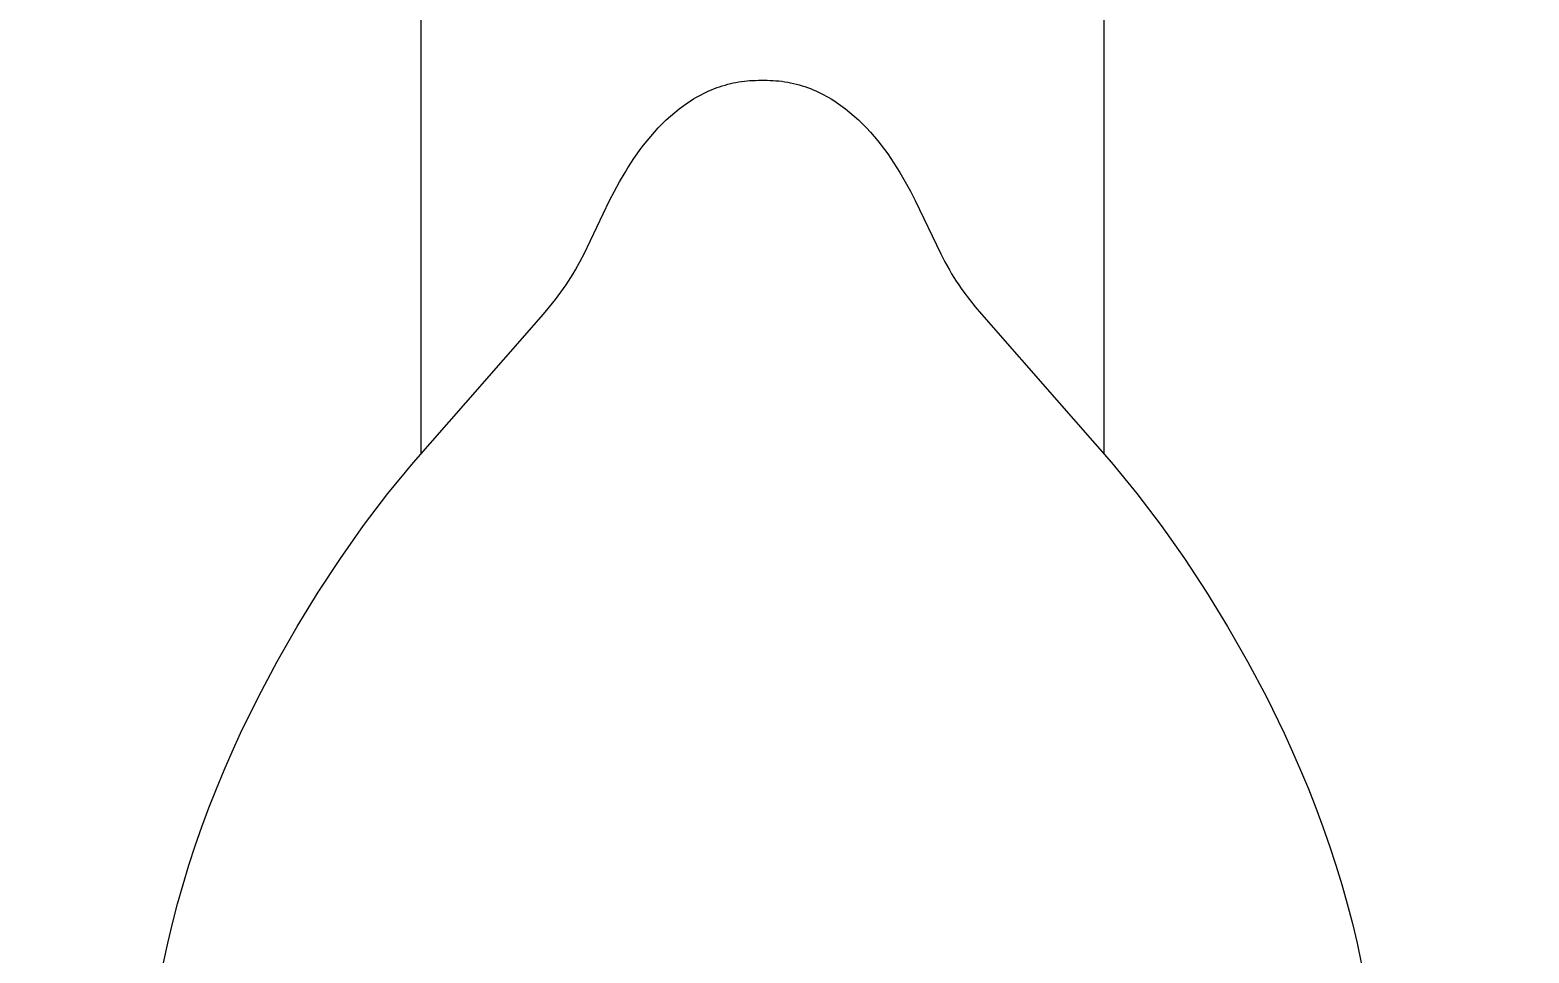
# Model space of a CAD drawing. Header units: millimetres. Extents: x 311 to 4068, y 1050 to 3803.
# Drawn here: x 2590.7 to 2656.6, y 3446.9 to 3487.4 of the extents above; entities that cross this region are included whole.
import ezdxf

# ---------------------------------------------------------------- set-up
doc = ezdxf.new("R2010")
doc.units = ezdxf.units.MM
doc.layers.add('ZANO_R', color=7, linetype='Continuous', lineweight=0)
doc.layers.add('ZANO_W', color=1, linetype='Continuous', lineweight=0)
doc.styles.get("Standard").update_dxf_attribs({"font": 'ARIALUNI.TTF'})
doc.dimstyles.new('pl i ang', dxfattribs={"dimtxt": 50, "dimasz": 50, "dimexe": 1.25, "dimexo": 0.625, "dimgap": 10, "dimtad": 1, "dimtoh": 1, "dimtxsty": 'Standard', "dimcen": 2.5, "dimclrd": 1, "dimclre": 1, "dimclrt": 1, "dimadec": 0, "dimazin": 0, "dimtfac": 1, "dimtmove": 0, "dimatfit": 3, "dimfxl": 1, "dimarcsym": 1})

# ---------------------------------------------------------------- blocks, each defined once
blk = doc.blocks.new('*D398')
at = {"layer": 'ZANO_W', "color": 1, "lineweight": -2}
for p, q in [((2842.064, 3712.066), (2365.912, 3712.066)), ((2375.912, 3381.51), (2375.912, 3672.066)), ((2438.586, 3341.51), (2365.912, 3341.51))]:
    blk.add_line(p, q, dxfattribs=at)
at = {"layer": 'ZANO_W', "color": 1}
for points in [[(2382.579, 3672.066), (2369.246, 3672.066), (2375.912, 3712.066)], [(2369.246, 3381.51), (2382.579, 3381.51), (2375.912, 3341.51)]]:
    blk.add_solid(points, dxfattribs=at)
at = {"layer": 'ZANO_W', "color": 1, "insert": (2345.476, 3526.788), "char_height": 40, "attachment_point": 5, "rotation": 90}
blk.add_mtext('371', dxfattribs=at)
blk = doc.blocks.new('*D400')
at = {"layer": 'ZANO_W', "color": 1, "lineweight": -2}
for p, q in [((2612.915, 3712.066), (2295.869, 3712.066)), ((2305.869, 2131.419), (2305.869, 3672.066)), ((2588.764, 2091.419), (2295.869, 2091.419))]:
    blk.add_line(p, q, dxfattribs=at)
at = {"layer": 'ZANO_W', "color": 1}
for points in [[(2312.536, 3672.066), (2299.203, 3672.066), (2305.869, 3712.066)], [(2299.203, 2131.419), (2312.536, 2131.419), (2305.869, 2091.419)]]:
    blk.add_solid(points, dxfattribs=at)
at = {"layer": 'ZANO_W', "color": 1, "insert": (2275.433, 2901.743), "char_height": 40, "attachment_point": 5, "rotation": 90}
blk.add_mtext('1621', dxfattribs=at)

msp = doc.modelspace()

# ---------------------------------------------------------------- linework, layer by layer
at = {"layer": 'ZANO_R'}
for p, q in [((2607.915, 3519.419), (2607.915, 3468.789)), ((2637.915, 3519.419), (2637.915, 3468.789)), ((2621.393, 3485.016), (2621.513, 3485.046)), ((2621.513, 3485.046), (2621.634, 3485.073)), ((2621.634, 3485.073), (2621.755, 3485.097)), ((2621.755, 3485.097), (2621.877, 3485.119)), ((2621.877, 3485.119), (2622, 3485.137)), ((2622, 3485.137), (2622.123, 3485.153)), ((2622.123, 3485.153), (2622.246, 3485.166)), ((2622.246, 3485.166), (2622.369, 3485.176)), ((2622.369, 3485.176), (2622.493, 3485.183)), ((2622.493, 3485.183), (2622.616, 3485.188)), ((2622.616, 3485.188), (2622.739, 3485.189)), ((2622.739, 3485.189), (2622.995, 3485.189)), ((2622.915, 3485.186), (2622.885, 3485.187)), ((2622.995, 3485.188), (2622.915, 3485.186)), ((2622.995, 3485.189), (2623.124, 3485.19)), ((2623.124, 3485.19), (2623.253, 3485.187)), ((2623.253, 3485.187), (2623.383, 3485.182)), ((2623.383, 3485.182), (2623.512, 3485.173)), ((2623.512, 3485.173), (2623.641, 3485.161)), ((2623.641, 3485.161), (2623.77, 3485.146)), ((2623.77, 3485.146), (2623.899, 3485.127)), ((2623.899, 3485.127), (2624.027, 3485.106)), ((2624.027, 3485.106), (2624.155, 3485.081)), ((2624.155, 3485.081), (2624.282, 3485.054)), ((2624.282, 3485.054), (2624.408, 3485.023)), ((2619.888, 3484.37), (2619.997, 3484.434)), ((2619.997, 3484.434), (2620.108, 3484.497)), ((2620.108, 3484.497), (2620.22, 3484.558)), ((2620.22, 3484.558), (2620.334, 3484.616)), ((2620.334, 3484.616), (2620.45, 3484.672)), ((2620.45, 3484.672), (2620.567, 3484.725)), ((2620.567, 3484.725), (2620.685, 3484.776)), ((2620.685, 3484.776), (2620.806, 3484.825)), ((2620.806, 3484.825), (2620.921, 3484.868)), ((2620.921, 3484.868), (2621.037, 3484.909)), ((2621.037, 3484.909), (2621.155, 3484.947)), ((2621.155, 3484.947), (2621.273, 3484.983)), ((2621.273, 3484.983), (2621.393, 3485.016)), ((2624.408, 3485.023), (2624.534, 3484.989)), ((2624.534, 3484.989), (2624.658, 3484.952)), ((2624.658, 3484.952), (2624.781, 3484.913)), ((2624.781, 3484.913), (2624.903, 3484.87)), ((2624.903, 3484.87), (2625.024, 3484.825)), ((2625.024, 3484.825), (2625.144, 3484.776)), ((2625.144, 3484.776), (2625.263, 3484.725)), ((2625.263, 3484.725), (2625.38, 3484.672)), ((2625.38, 3484.672), (2625.495, 3484.616)), ((2625.495, 3484.616), (2625.609, 3484.558)), ((2625.609, 3484.558), (2625.722, 3484.497)), ((2625.722, 3484.497), (2625.833, 3484.434)), ((2625.833, 3484.434), (2625.942, 3484.37)), ((2618.877, 3483.619), (2619.067, 3483.782)), ((2619.067, 3483.782), (2619.263, 3483.94)), ((2619.263, 3483.94), (2619.364, 3484.016)), ((2619.364, 3484.016), (2619.465, 3484.09)), ((2619.465, 3484.09), (2619.569, 3484.163)), ((2619.569, 3484.163), (2619.673, 3484.234)), ((2619.673, 3484.234), (2619.78, 3484.303)), ((2619.78, 3484.303), (2619.888, 3484.37)), ((2625.942, 3484.37), (2626.05, 3484.303)), ((2626.05, 3484.303), (2626.156, 3484.234)), ((2626.156, 3484.234), (2626.261, 3484.163)), ((2626.261, 3484.163), (2626.364, 3484.09)), ((2626.364, 3484.09), (2626.466, 3484.016)), ((2626.466, 3484.016), (2626.566, 3483.94)), ((2626.566, 3483.94), (2626.762, 3483.782)), ((2626.762, 3483.782), (2626.952, 3483.619)), ((2618.172, 3482.915), (2618.34, 3483.098)), ((2618.34, 3483.098), (2618.514, 3483.277)), ((2618.514, 3483.277), (2618.693, 3483.451)), ((2618.693, 3483.451), (2618.877, 3483.619)), ((2626.952, 3483.619), (2627.137, 3483.451)), ((2627.137, 3483.451), (2627.316, 3483.277)), ((2627.316, 3483.277), (2627.489, 3483.098)), ((2627.489, 3483.098), (2627.658, 3482.915)), ((2617.697, 3482.344), (2617.85, 3482.537)), ((2617.85, 3482.537), (2618.009, 3482.728)), ((2618.009, 3482.728), (2618.172, 3482.915)), ((2627.658, 3482.915), (2627.821, 3482.728)), ((2627.821, 3482.728), (2627.979, 3482.537)), ((2627.979, 3482.537), (2628.132, 3482.344)), ((2617.138, 3481.554), (2617.272, 3481.755)), ((2617.272, 3481.755), (2617.41, 3481.954)), ((2617.41, 3481.954), (2617.552, 3482.15)), ((2617.552, 3482.15), (2617.697, 3482.344)), ((2628.132, 3482.344), (2628.277, 3482.15)), ((2628.277, 3482.15), (2628.419, 3481.954)), ((2628.419, 3481.954), (2628.557, 3481.755)), ((2628.557, 3481.755), (2628.692, 3481.554)), ((2616.638, 3480.724), (2616.88, 3481.143)), ((2616.88, 3481.143), (2617.007, 3481.35)), ((2617.007, 3481.35), (2617.138, 3481.554)), ((2628.692, 3481.554), (2628.823, 3481.35)), ((2628.823, 3481.35), (2628.949, 3481.143)), ((2628.949, 3481.143), (2629.073, 3480.935)), ((2616.415, 3480.314), (2616.638, 3480.724)), ((2629.073, 3480.935), (2629.192, 3480.724)), ((2629.192, 3480.724), (2629.414, 3480.314)), ((2615.082, 3477.572), (2616.206, 3479.906)), ((2616.206, 3479.906), (2616.415, 3480.314)), ((2629.414, 3480.314), (2629.623, 3479.906)), ((2629.623, 3479.906), (2630.747, 3477.572)), ((2614.702, 3476.864), (2614.896, 3477.216)), ((2614.896, 3477.216), (2615.082, 3477.572)), ((2630.747, 3477.572), (2630.933, 3477.216)), ((2630.933, 3477.216), (2631.128, 3476.864)), ((2614.397, 3476.364), (2614.502, 3476.529)), ((2614.502, 3476.529), (2614.603, 3476.696)), ((2614.603, 3476.696), (2614.702, 3476.864)), ((2631.128, 3476.864), (2631.226, 3476.696)), ((2631.226, 3476.696), (2631.328, 3476.529)), ((2631.328, 3476.529), (2631.433, 3476.364)), ((2613.82, 3475.559), (2614.062, 3475.88)), ((2614.062, 3475.88), (2614.178, 3476.04)), ((2614.178, 3476.04), (2614.289, 3476.201)), ((2614.289, 3476.201), (2614.397, 3476.364)), ((2631.433, 3476.364), (2631.54, 3476.201)), ((2631.54, 3476.201), (2631.652, 3476.04)), ((2631.652, 3476.04), (2631.767, 3475.88)), ((2631.767, 3475.88), (2632.01, 3475.559)), ((2613.297, 3474.919), (2613.564, 3475.239)), ((2613.564, 3475.239), (2613.82, 3475.559)), ((2632.01, 3475.559), (2632.265, 3475.239)), ((2632.265, 3475.239), (2632.532, 3474.919)), ((2609.882, 3471.028), (2613.297, 3474.919)), ((2632.532, 3474.919), (2635.948, 3471.028)), ((2607.584, 3468.4), (2609.882, 3471.028)), ((2635.948, 3471.028), (2638.245, 3468.4)), ((2606.468, 3467.034), (2607.584, 3468.4)), ((2638.245, 3468.4), (2639.361, 3467.034)), ((2605.399, 3465.629), (2606.468, 3467.034)), ((2639.361, 3467.034), (2640.43, 3465.629)), ((2604.38, 3464.187), (2605.399, 3465.629)), ((2640.43, 3465.629), (2641.449, 3464.187)), ((2603.409, 3462.711), (2604.38, 3464.187)), ((2641.449, 3464.187), (2642.421, 3462.711)), ((2602.485, 3461.204), (2603.409, 3462.711)), ((2642.421, 3462.711), (2643.344, 3461.204)), ((2601.607, 3459.665), (2602.485, 3461.204)), ((2643.344, 3461.204), (2644.223, 3459.665)), ((2600.777, 3458.1), (2601.607, 3459.665)), ((2644.223, 3459.665), (2645.052, 3458.1)), ((2599.998, 3456.504), (2600.777, 3458.1)), ((2645.052, 3458.1), (2645.832, 3456.504)), ((2599.628, 3455.696), (2599.998, 3456.504)), ((2645.832, 3456.504), (2646.201, 3455.696)), ((2599.273, 3454.881), (2599.628, 3455.696)), ((2646.201, 3455.696), (2646.557, 3454.881)), ((2598.932, 3454.06), (2599.273, 3454.881)), ((2646.557, 3454.881), (2646.898, 3454.06)), ((2598.606, 3453.233), (2598.932, 3454.06)), ((2646.898, 3454.06), (2647.223, 3453.233)), ((2598.297, 3452.4), (2598.606, 3453.233)), ((2647.223, 3453.233), (2647.533, 3452.4)), ((2598.003, 3451.561), (2598.297, 3452.4)), ((2647.533, 3452.4), (2647.826, 3451.561)), ((2597.726, 3450.717), (2598.003, 3451.561)), ((2647.826, 3451.561), (2648.103, 3450.717)), ((2597.466, 3449.867), (2597.726, 3450.717)), ((2648.103, 3450.717), (2648.363, 3449.867)), ((2597.224, 3449.012), (2597.466, 3449.867)), ((2648.363, 3449.867), (2648.605, 3449.012)), ((2597, 3448.152), (2597.224, 3449.012)), ((2648.605, 3449.012), (2648.829, 3448.152)), ((2596.795, 3447.288), (2597, 3448.152)), ((2648.829, 3448.152), (2649.034, 3447.288)), ((2596.609, 3446.419), (2596.795, 3447.288)), ((2649.034, 3447.288), (2649.22, 3446.419))]:
    msp.add_line(p, q, dxfattribs=at)

# ---------------------------------------------------------------- dimensions: what is measured, and where the dimension line sits
at = {"layer": 'ZANO_W'}
for base, p1, p2, picture, middle in [((2305.869, 3712.066), (2598.764, 2091.419), (2622.915, 3712.066), '*D400', (2275.433, 2901.743)), ((2375.912, 3712.066), (2448.586, 3341.51), (2852.064, 3712.066), '*D398', (2345.476, 3526.788))]:
    dim = msp.add_linear_dim(base=base, p1=p1, p2=p2, angle=90, dimstyle='pl i ang', override={"dimtxt": 40, "dimasz": 40, "dimexe": 10, "dimexo": 10, "dimtoh": 0, "dimdec": 0, "dimtdec": 0, "dimtmove": 1}, dxfattribs=at)
    dim.commit()
    dim.dimension.update_dxf_attribs({"geometry": picture, "text_midpoint": middle})

doc.saveas('drawing.dxf')
